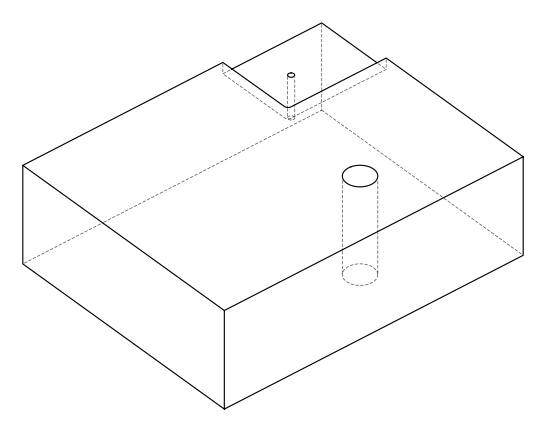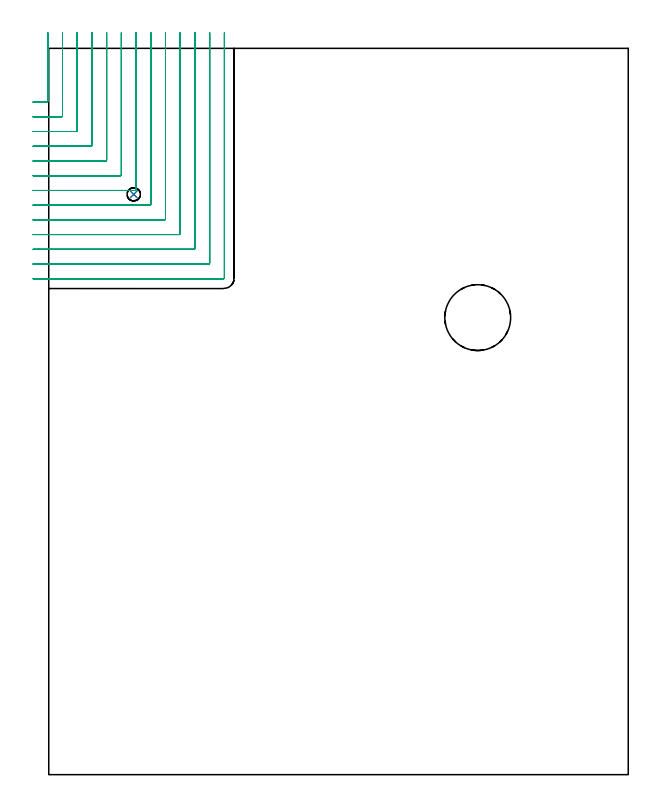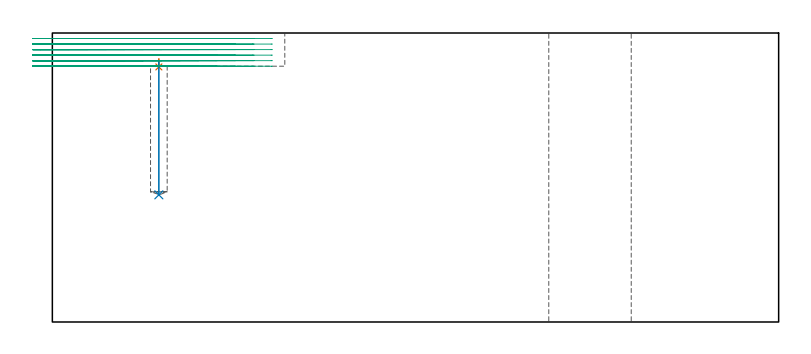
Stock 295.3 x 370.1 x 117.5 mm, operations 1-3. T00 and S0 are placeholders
(PLAN: 4 operations, 3 tool changes, 26.2 min)
(1 SPOT_DRILL | STEP1POCKET | NXT0321_9005460120000 | 0.03 min | 1401 mm3)
(2 DRILL_BLIND_HOLE_INTO_CENTER | STEP1POCKET | NXT0301_039 | 0.22 min | 1872 mm3)
(3 MILL_CORNER_NOTCH_RECTANGULAR | CORNER_NOTCH_RECTANGULAR | UGT0201_128 | Follow Part, ap 2.5, ae 75% | 22.67 min | 154662 mm3)
(4 MILL_THROUGH_HOLE_FROM_SOLID_MATERIAL | STEP1HOLE | UGT0201_018 | Circular | 3.28 min | 103614 mm3)
(TOOL NXT0321_9005460120000 | NC Spot Drill, 142deg, 12mm, Carbide, Uncoated | D12 PA142 FL30 Z2)
(TOOL NXT0301_039 | Carbide Drill 6.8mm [860.1-0680-034A1-MM 2214] | D6.8 PA140 FL53 Z2)
(TOOL UGT0201_128 | Carbide End Mill 10.0 | D10 FL15 Z4)
(TOOL UGT0201_018 | End mill 30 mm | D30 FL50 Z4)
(OP 1 SPOT_DRILL)
G17 G21 G94 G90
T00 M6
G54
G17 G0 G90 X43.3 Y295.7 S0 M3
G43 Z127.5 H0
G94 G81 G98 Z103.707 F250. R107.
G80
M5
M2
(OP 2 DRILL_BLIND_HOLE_INTO_CENTER)
G17 G21 G94 G90
T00 M6
G54
G17 G0 G90 X43.3 Y295.7 S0 M3
G43 Z127.5 H1
G94 G81 G98 Z51.7 F250. R106.
G80
M5
M2
(OP 3 MILL_CORNER_NOTCH_RECTANGULAR)
G17 G21 G94 G90
T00 M6
G54
G17 G0 G90 X-8. Y342.7 S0 M3
G43 Z127.5 H0
Z115.25
G94 G1 X-5. F250.
X-0.994 F500.
G3 X-0.5 Y343.194 R0.5
G1 Y375.075
Y378.075 F250.
G0 Z127.5
X-8. Y335.2
Z115.25
G1 X-5.
X6.506 F500.
G3 X7. Y335.694 R0.5
G1 Y375.1
Y378.1 F250.
G0 Z127.5
X-8. Y327.7
Z115.25
G1 X-5.
X14.006 F500.
G3 X14.5 Y328.194 R0.5
G1 Y375.1
Y378.1 F250.
G0 Z127.5
X-8. Y320.2
Z115.25
G1 X-5.
X21.505 F500.
G3 X22. Y320.695 R0.5
G1 Y375.1
Y378.1 F250.
G0 Z127.5
X-8. Y312.7
Z115.25
G1 X-5.
X29.005 F500.
G3 X29.5 Y313.195 R0.5
G1 Y375.1
Y378.1 F250.
G0 Z127.5
X-8. Y305.2
Z115.25
G1 X-5.
X36.505 F500.
G3 X37. Y305.695 R0.5
G1 Y375.1
Y378.1 F250.
G0 Z127.5
X-8. Y297.7
Z115.25
G1 X-5.
X44.004 F500.
G3 X44.5 Y298.196 R0.5
G1 Y375.1
Y378.1 F250.
G0 Z127.5
X-8. Y290.2
Z115.25
G1 X-5.
X51.504 F500.
G3 X52. Y290.696 R0.5
G1 Y375.1
Y378.1 F250.
G0 Z127.5
X-8. Y282.7
Z115.25
G1 X-5.
X59.004 F500.
G3 X59.5 Y283.196 R0.5
G1 Y375.1
Y378.1 F250.
G0 Z127.5
X-8. Y275.2
Z115.25
G1 X-5.
X66.504 F500.
G3 X67. Y275.696 R0.5
G1 Y375.1
Y378.1 F250.
G0 Z127.5
X-8. Y267.7
Z115.25
G1 X-5.
X74.003 F500.
G3 X74.5 Y268.197 R0.5
G1 Y375.1
Y378.1 F250.
G0 Z127.5
X-8. Y260.2
Z115.25
G1 X-5.
X81.503 F500.
G3 X82. Y260.697 R0.5
G1 Y375.1
Y378.1 F250.
G0 Z127.5
X-8. Y252.7
Z115.25
G1 X-5.
X89. F500.
G3 X89.5 Y253.2 R0.5
G1 Y375.1
Y378.1 F250.
G0 Z127.5
X-8. Y342.7
Z113.
G1 X-5.
X-0.994 F500.
G3 X-0.5 Y343.194 R0.5
G1 Y375.075
Y378.075 F250.
G0 Z127.5
X-8. Y335.2
Z113.
G1 X-5.
X6.506 F500.
G3 X7. Y335.694 R0.5
G1 Y375.1
Y378.1 F250.
G0 Z127.5
X-8. Y327.7
Z113.
G1 X-5.
X14.006 F500.
G3 X14.5 Y328.194 R0.5
G1 Y375.1
Y378.1 F250.
G0 Z127.5
X-8. Y320.2
Z113.
G1 X-5.
X21.505 F500.
G3 X22. Y320.695 R0.5
G1 Y375.1
Y378.1 F250.
G0 Z127.5
X-8. Y312.7
Z113.
G1 X-5.
X29.005 F500.
G3 X29.5 Y313.195 R0.5
G1 Y375.1
Y378.1 F250.
G0 Z127.5
X-8. Y305.2
Z113.
G1 X-5.
X36.505 F500.
G3 X37. Y305.695 R0.5
G1 Y375.1
Y378.1 F250.
G0 Z127.5
X-8. Y297.7
Z113.
G1 X-5.
X44.004 F500.
G3 X44.5 Y298.196 R0.5
G1 Y375.1
Y378.1 F250.
G0 Z127.5
X-8. Y290.2
Z113.
G1 X-5.
X51.504 F500.
G3 X52. Y290.696 R0.5
G1 Y375.1
Y378.1 F250.
G0 Z127.5
X-8. Y282.7
Z113.
G1 X-5.
X59.004 F500.
G3 X59.5 Y283.196 R0.5
G1 Y375.1
Y378.1 F250.
G0 Z127.5
X-8. Y275.2
Z113.
G1 X-5.
X66.504 F500.
G3 X67. Y275.696 R0.5
G1 Y375.1
Y378.1 F250.
G0 Z127.5
X-8. Y267.7
Z113.
G1 X-5.
X74.003 F500.
G3 X74.5 Y268.197 R0.5
G1 Y375.1
Y378.1 F250.
G0 Z127.5
X-8. Y260.2
Z113.
G1 X-5.
X81.503 F500.
G3 X82. Y260.697 R0.5
G1 Y375.1
Y378.1 F250.
G0 Z127.5
X-8. Y252.7
Z113.
G1 X-5.
X89. F500.
G3 X89.5 Y253.2 R0.5
G1 Y375.1
Y378.1 F250.
G0 Z127.5
X-8. Y342.7
Z110.75
G1 X-5.
X-0.994 F500.
G3 X-0.5 Y343.194 R0.5
G1 Y375.075
Y378.075 F250.
G0 Z127.5
X-8. Y335.2
Z110.75
G1 X-5.
X6.506 F500.
G3 X7. Y335.694 R0.5
G1 Y375.1
Y378.1 F250.
G0 Z127.5
X-8. Y327.7
Z110.75
G1 X-5.
X14.006 F500.
G3 X14.5 Y328.194 R0.5
G1 Y375.1
Y378.1 F250.
G0 Z127.5
X-8. Y320.2
Z110.75
G1 X-5.
X21.505 F500.
G3 X22. Y320.695 R0.5
G1 Y375.1
Y378.1 F250.
G0 Z127.5
X-8. Y312.7
Z110.75
G1 X-5.
X29.005 F500.
G3 X29.5 Y313.195 R0.5
G1 Y375.1
Y378.1 F250.
G0 Z127.5
X-8. Y305.2
Z110.75
G1 X-5.
X36.505 F500.
G3 X37. Y305.695 R0.5
G1 Y375.1
Y378.1 F250.
G0 Z127.5
X-8. Y297.7
Z110.75
G1 X-5.
X44.004 F500.
G3 X44.5 Y298.196 R0.5
G1 Y375.1
Y378.1 F250.
G0 Z127.5
X-8. Y290.2
Z110.75
G1 X-5.
X51.504 F500.
G3 X52. Y290.696 R0.5
G1 Y375.1
Y378.1 F250.
G0 Z127.5
X-8. Y282.7
Z110.75
G1 X-5.
X59.004 F500.
G3 X59.5 Y283.196 R0.5
G1 Y375.1
Y378.1 F250.
G0 Z127.5
X-8. Y275.2
Z110.75
G1 X-5.
X66.504 F500.
G3 X67. Y275.696 R0.5
G1 Y375.1
Y378.1 F250.
G0 Z127.5
X-8. Y267.7
Z110.75
G1 X-5.
X74.003 F500.
G3 X74.5 Y268.197 R0.5
G1 Y375.1
Y378.1 F250.
G0 Z127.5
X-8. Y260.2
Z110.75
G1 X-5.
X81.503 F500.
G3 X82. Y260.697 R0.5
G1 Y375.1
Y378.1 F250.
G0 Z127.5
X-8. Y252.7
Z110.75
G1 X-5.
X89. F500.
G3 X89.5 Y253.2 R0.5
G1 Y375.1
Y378.1 F250.
G0 Z127.5
X-8. Y342.7
Z108.5
G1 X-5.
X-0.994 F500.
G3 X-0.5 Y343.194 R0.5
G1 Y375.075
Y378.075 F250.
G0 Z127.5
X-8. Y335.2
Z108.5
G1 X-5.
X6.506 F500.
G3 X7. Y335.694 R0.5
G1 Y375.1
Y378.1 F250.
G0 Z127.5
X-8. Y327.7
Z108.5
G1 X-5.
X14.006 F500.
G3 X14.5 Y328.194 R0.5
G1 Y375.1
Y378.1 F250.
G0 Z127.5
X-8. Y320.2
Z108.5
G1 X-5.
X21.505 F500.
G3 X22. Y320.695 R0.5
G1 Y375.1
Y378.1 F250.
G0 Z127.5
X-8. Y312.7
Z108.5
G1 X-5.
X29.005 F500.
G3 X29.5 Y313.195 R0.5
G1 Y375.1
Y378.1 F250.
G0 Z127.5
X-8. Y305.2
Z108.5
G1 X-5.
X36.505 F500.
G3 X37. Y305.695 R0.5
G1 Y375.1
Y378.1 F250.
G0 Z127.5
X-8. Y297.7
Z108.5
G1 X-5.
X44.004 F500.
G3 X44.5 Y298.196 R0.5
G1 Y375.1
Y378.1 F250.
G0 Z127.5
X-8. Y290.2
Z108.5
G1 X-5.
X51.504 F500.
G3 X52. Y290.696 R0.5
G1 Y375.1
Y378.1 F250.
G0 Z127.5
X-8. Y282.7
Z108.5
G1 X-5.
X59.004 F500.
G3 X59.5 Y283.196 R0.5
G1 Y375.1
Y378.1 F250.
G0 Z127.5
X-8. Y275.2
Z108.5
G1 X-5.
X66.504 F500.
G3 X67. Y275.696 R0.5
G1 Y375.1
Y378.1 F250.
G0 Z127.5
X-8. Y267.7
Z108.5
G1 X-5.
X74.003 F500.
G3 X74.5 Y268.197 R0.5
G1 Y375.1
Y378.1 F250.
G0 Z127.5
X-8. Y260.2
Z108.5
G1 X-5.
X81.503 F500.
G3 X82. Y260.697 R0.5
G1 Y375.1
Y378.1 F250.
G0 Z127.5
X-8. Y252.7
Z108.5
G1 X-5.
X89. F500.
G3 X89.5 Y253.2 R0.5
G1 Y375.1
Y378.1 F250.
G0 Z127.5
X-8. Y342.7
Z106.25
G1 X-5.
X-0.994 F500.
G3 X-0.5 Y343.194 R0.5
G1 Y375.075
Y378.075 F250.
G0 Z127.5
X-8. Y335.2
Z106.25
G1 X-5.
X6.506 F500.
G3 X7. Y335.694 R0.5
G1 Y375.1
Y378.1 F250.
G0 Z127.5
X-8. Y327.7
Z106.25
G1 X-5.
X14.006 F500.
G3 X14.5 Y328.194 R0.5
G1 Y375.1
Y378.1 F250.
G0 Z127.5
X-8. Y320.2
Z106.25
G1 X-5.
X21.505 F500.
G3 X22. Y320.695 R0.5
G1 Y375.1
Y378.1 F250.
G0 Z127.5
X-8. Y312.7
Z106.25
G1 X-5.
X29.005 F500.
G3 X29.5 Y313.195 R0.5
G1 Y375.1
Y378.1 F250.
G0 Z127.5
X-8. Y305.2
Z106.25
G1 X-5.
X36.505 F500.
G3 X37. Y305.695 R0.5
G1 Y375.1
Y378.1 F250.
G0 Z127.5
X-8. Y297.7
Z106.25
G1 X-5.
X44.004 F500.
G3 X44.5 Y298.196 R0.5
G1 Y375.1
Y378.1 F250.
G0 Z127.5
X-8. Y290.2
Z106.25
G1 X-5.
X51.504 F500.
G3 X52. Y290.696 R0.5
G1 Y375.1
Y378.1 F250.
G0 Z127.5
X-8. Y282.7
Z106.25
G1 X-5.
X59.004 F500.
G3 X59.5 Y283.196 R0.5
G1 Y375.1
Y378.1 F250.
G0 Z127.5
X-8. Y275.2
Z106.25
G1 X-5.
X66.504 F500.
G3 X67. Y275.696 R0.5
G1 Y375.1
Y378.1 F250.
G0 Z127.5
X-8. Y267.7
Z106.25
G1 X-5.
X74.003 F500.
G3 X74.5 Y268.197 R0.5
G1 Y375.1
Y378.1 F250.
G0 Z127.5
X-8. Y260.2
Z106.25
G1 X-5.
X81.503 F500.
G3 X82. Y260.697 R0.5
G1 Y375.1
Y378.1 F250.
G0 Z127.5
X-8. Y252.7
Z106.25
G1 X-5.
X89. F500.
G3 X89.5 Y253.2 R0.5
G1 Y375.1
Y378.1 F250.
G0 Z127.5
X-8. Y342.7
Z104.
G1 X-5.
X-0.994 F500.
G3 X-0.5 Y343.194 R0.5
G1 Y375.075
Y378.075 F250.
G0 Z127.5
X-8. Y335.2
Z104.
G1 X-5.
X6.506 F500.
G3 X7. Y335.694 R0.5
G1 Y375.1
Y378.1 F250.
G0 Z127.5
X-8. Y327.7
Z104.
G1 X-5.
X14.006 F500.
G3 X14.5 Y328.194 R0.5
G1 Y375.1
Y378.1 F250.
G0 Z127.5
X-8. Y320.2
Z104.
G1 X-5.
X21.505 F500.
G3 X22. Y320.695 R0.5
G1 Y375.1
Y378.1 F250.
G0 Z127.5
X-8. Y312.7
Z104.
G1 X-5.
X29.005 F500.
G3 X29.5 Y313.195 R0.5
G1 Y375.1
Y378.1 F250.
G0 Z127.5
X-8. Y305.2
Z104.
G1 X-5.
X36.505 F500.
G3 X37. Y305.695 R0.5
G1 Y375.1
Y378.1 F250.
G0 Z127.5
X-8. Y297.7
Z104.
G1 X-5.
X44.004 F500.
G3 X44.5 Y298.196 R0.5
G1 Y375.1
Y378.1 F250.
G0 Z127.5
X-8. Y290.2
Z104.
G1 X-5.
X51.504 F500.
G3 X52. Y290.696 R0.5
G1 Y375.1
Y378.1 F250.
G0 Z127.5
X-8. Y282.7
Z104.
G1 X-5.
X59.004 F500.
G3 X59.5 Y283.196 R0.5
G1 Y375.1
Y378.1 F250.
G0 Z127.5
X-8. Y275.2
Z104.
G1 X-5.
X66.504 F500.
G3 X67. Y275.696 R0.5
G1 Y375.1
Y378.1 F250.
G0 Z127.5
X-8. Y267.7
Z104.
G1 X-5.
X74.003 F500.
G3 X74.5 Y268.197 R0.5
G1 Y375.1
Y378.1 F250.
G0 Z127.5
X-8. Y260.2
Z104.
G1 X-5.
X81.503 F500.
G3 X82. Y260.697 R0.5
G1 Y375.1
Y378.1 F250.
G0 Z127.5
X-8. Y252.7
Z104.
G1 X-5.
X89. F500.
G3 X89.5 Y253.2 R0.5
G1 Y375.1
Y378.1 F250.
G0 Z127.5
M5
M2
